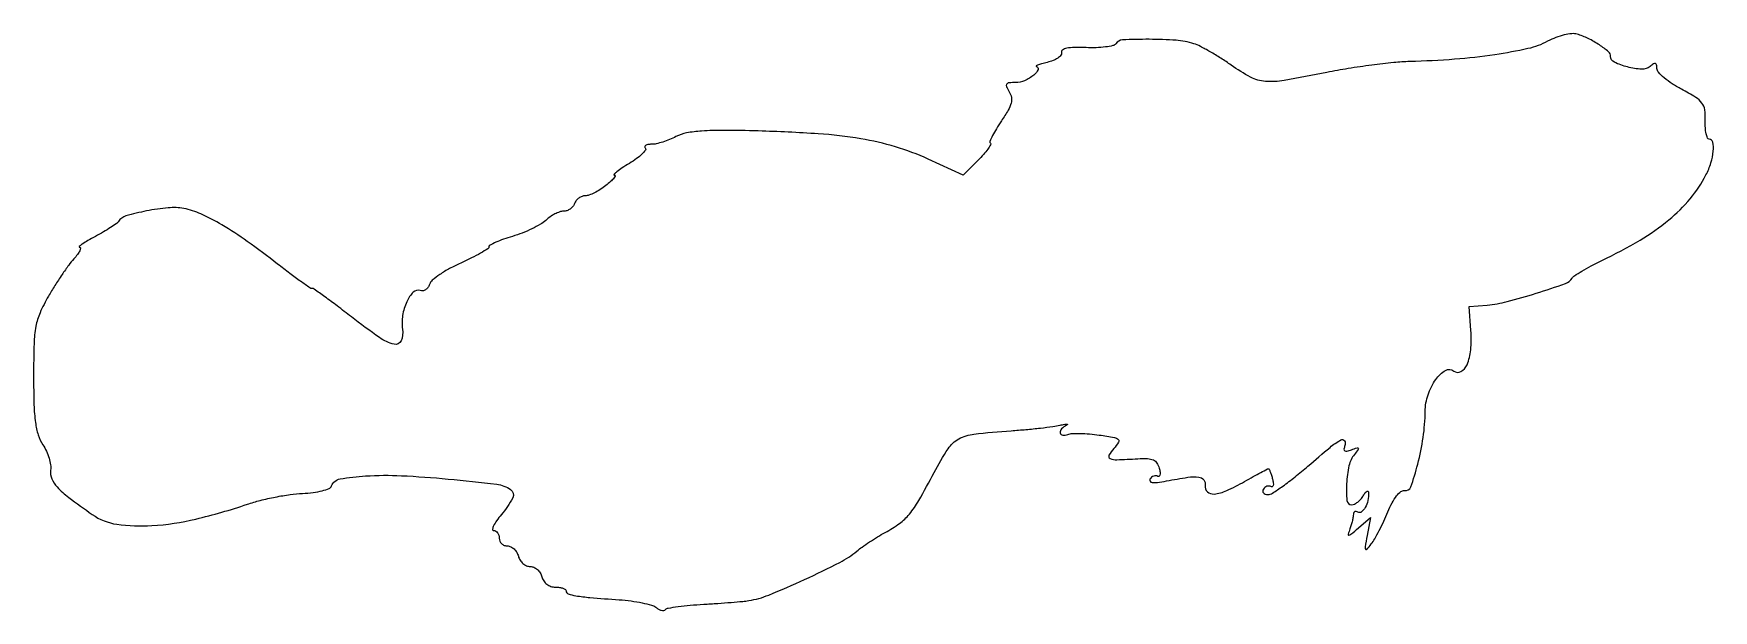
# Model space of a CAD drawing. Extents: x 0 to 327, y 0 to 113.
import ezdxf

# ---------------------------------------------------------------- set-up
doc = ezdxf.new("R2010")
doc.units = 0

msp = doc.modelspace()

# ---------------------------------------------------------------- linework, layer by layer
msp.add_lwpolyline([(294.756758, 111.009617, -0.068436), (290.929552, 109.589339, -0.018187), (284.511842, 108.406126, -0.017113), (276.674745, 107.52684, -0.01282), (268, 107.076498, 0.018467), (264.834206, 106.876285, 0.007648), (260.572607, 106.382373, 0.007555), (256.016212, 105.713349, 0.009661), (251.842916, 104.952984, -0.006961), (243.577713, 103.400921, -0.062143), (239.892166, 103.225449, -0.10268), (237.031347, 104.051786, -0.033071), (233.252315, 106.378896, 0.012354), (231.249454, 107.729702, 0.011974), (229.161617, 108.994619, 0.011966), (227.273036, 110.018602, 0.042565), (226, 110.538653, 0.056915), (222.529861, 111.202562, 0.01875), (217.330912, 111.399343, 0.011559), (212.152749, 111.281353, 0.231448), (210.805099, 110.543752, -0.184056), (210.252525, 110.172463, -0.0239), (208.829382, 109.913779, -0.025267), (207.041845, 109.767788, -0.018615), (205.05507, 109.780223, 0.013846), (202.764266, 109.816406, 0.047086), (201.281083, 109.6586, 0.095551), (200.463112, 109.321773, 0.308238), (200.249971, 108.805682, -0.225116), (200.12763, 108.298092, -0.072962), (199.545304, 107.760183, -0.05605), (198.630517, 107.274453, -0.037751), (197.5, 106.923909, 0.009332), (196.404183, 106.651245, 0.024863), (195.637531, 106.403763, 0.08417), (195.340254, 106.22962, 0.651227), (195.372445, 106.118315, -0.492363), (195.721026, 105.510869, -0.129458), (194.921423, 104.462433, -0.060809), (193.094744, 103.366749, -0.10509), (191.369081, 103, 0.02189), (190.068565, 102.943037, 0.220471), (189.609908, 102.679487, 0.268484), (189.566171, 102.198368, 0.031087), (190.102351, 101.207718, -0.095007), (190.524339, 100.115857, -0.110197), (190.479698, 99.004677, -0.06734), (189.904658, 97.622038, -0.016906), (188.599861, 95.552015, 0.013), (187.628619, 94.037516, 0.020568), (186.885137, 92.68656, 0.015736), (186.375049, 91.57581, 0.305076), (186.444164, 91.222502, -0.342323), (186.485224, 90.897733, -0.022483), (185.933495, 90.053478, -0.025082), (185.11364, 89.026996, -0.015325), (184.051204, 87.897358), (181.192151, 85.038305), (174.346076, 88.144981, 0.033471), (167.992936, 90.529677, 0.032132), (161.291554, 92.084103, 0.024396), (152.976771, 93.043717, 0.009336), (141.340303, 93.596275, 0.005266), (134.604522, 93.719186, 0.019131), (130.325519, 93.588445, 0.030059), (127.394519, 93.20853, 0.073066), (125.340303, 92.493707, -0.023922), (124.112245, 91.926162, -0.020503), (122.771318, 91.445669, -0.021005), (121.515739, 91.110217, -0.054016), (120.583333, 91.006161, 0.035136), (119.894327, 90.955457, 0.096535), (119.436146, 90.795351, 0.23083), (119.280257, 90.561737, 0.234175), (119.369505, 90.297162, -0.367464), (119.403338, 89.880912, -0.044219), (118.753696, 89.127496, -0.036026), (117.687615, 88.231688, -0.020614), (116.286171, 87.302285, 0.009802), (114.893079, 86.421177, 0.021537), (113.872115, 85.682028, 0.036491), (113.314232, 85.169914, 0.655241), (113.384859, 85.005123, -0.519623), (113.503888, 84.833565, -0.084942), (113.262905, 84.414005, -0.037389), (112.643206, 83.769245, -0.01599), (111.727129, 83, -0.025516), (110.644631, 82.234531, -0.025906), (109.495125, 81.5875, -0.026779), (108.440634, 81.132528, -0.088677), (107.69926, 81, 0.090954), (107.088435, 80.887959, 0.066686), (106.481195, 80.559375, 0.065289), (105.969455, 80.073416, 0.07877), (105.638374, 79.5, -0.083074), (105.300722, 78.926583, -0.065953), (104.769726, 78.440625, -0.066329), (104.134003, 78.112113, -0.086338), (103.489571, 78, 0.083091), (102.752794, 77.87671, 0.034735), (101.822967, 77.482442, 0.033154), (100.864932, 76.912368, 0.03676), (100.025196, 76.238101, -0.055773), (98.988304, 75.468354, -0.019585), (97.347994, 74.597644, -0.019164), (95.454204, 73.773393, -0.021274), (93.56701, 73.127724, 0.013177), (91.816721, 72.560375, 0.020393), (90.341559, 71.970161, 0.015681), (89.20261, 71.41614, 0.278563), (89, 71.08069, -0.258928), (88.795493, 70.712256, -0.009642), (87.384642, 69.870271, -0.015326), (85.608466, 68.927154, -0.009926), (83.500908, 67.941067, 0.020364), (81.355033, 66.881917, 0.025207), (79.454996, 65.717991, 0.02488), (77.992233, 64.606518, 0.140177), (77.449717, 63.801029, -0.074499), (77.143896, 63.188274, -0.092457), (76.689343, 62.743287, -0.106669), (76.159988, 62.533179, -0.133717), (75.6365, 62.585993, 0.300451), (74.296867, 62.290175, 0.08532), (73.032312, 60.439777, 0.067481), (72.220166, 57.762348, 0.076519), (72.201367, 55.081355, -0.137243), (71.914938, 52.839104, -0.36778), (70.582526, 52.168795, -0.093742), (67.719482, 53.466914, -0.011986), (62.263884, 57.5, 0.003718), (59.508849, 59.608, 0.005743), (57.093878, 61.384375, 0.002118), (55.000118, 62.874326, 0.154779), (54.603866, 63, -0.153005), (54.212808, 63.122536, -0.002759), (52.402667, 64.395312, -0.006591), (50.305125, 65.929578, -0.004319), (47.927041, 67.75, 0.010773), (42.01904, 72.152808, 0.021222), (37.110337, 75.34405, 0.026638), (33.018317, 77.478344, 0.060586), (29.699479, 78.528555, 0.069144), (26.666755, 78.672343, 0.026054), (22.452032, 78.06641, 0.021186), (18.455402, 77.100016, 0.180928), (17, 76.021831, -0.09626), (16.606957, 75.614169, -0.009579), (15.476225, 74.852866, -0.011777), (14.077527, 73.995588, -0.009093), (12.514809, 73.125321, 0.008877), (11.04658, 72.308504, 0.019808), (9.967435, 71.624313, 0.034928), (9.379065, 71.153856, 0.683136), (9.439123, 71, -0.436241), (9.613412, 70.812196, -0.097969), (9.482504, 70.339063, -0.046822), (9.029425, 69.614495, -0.020964), (8.309625, 68.75, 0.026221), (7.3314, 67.549707, 0.008686), (6.02202, 65.692188, 0.008622), (4.639532, 63.579283, 0.009693), (3.385311, 61.5, 0.026471), (1.750358, 58.284977, 0.058564), (0.936962, 55.660399, 0.039204), (0.585405, 52.329827, 0.006699), (0.5, 45.956021, 0.00695), (0.577358, 40.391371, 0.026881), (0.858521, 36.951321, 0.043709), (1.400496, 34.557609, 0.067607), (2.311801, 32.646883, -0.038727), (2.982264, 31.427229, -0.03284), (3.499794, 30.050424, -0.034141), (3.803499, 28.72739, -0.074829), (3.811801, 27.690863, 0.136188), (4.025041, 26.051412, 0.089186), (5.072411, 24.445625, 0.042879), (7.328284, 22.429898, 0.007663), (11.902732, 19.107143, 0.117811), (16.688781, 17.204733, 0.05251), (23.510044, 16.939409, 0.041671), (32.022436, 18.2202, 0.023667), (42.040686, 21.100573, -0.020202), (44.539468, 21.837784, -0.013139), (47.476999, 22.495333, -0.013218), (50.382232, 22.986572, -0.024401), (52.766747, 23.207232, 0.020329), (54.834197, 23.381588, 0.031157), (56.600102, 23.715863, 0.033153), (57.928841, 24.149794, 0.208561), (58.417812, 24.646418, -0.262327), (60.059625, 26.005046, -0.02967), (65.034572, 26.59927, -0.026637), (71.992128, 26.643065, -0.012213), (81.045397, 25.995637, -0.005895), (90.499822, 24.974346, -0.117834), (93.203989, 23.975032, -0.386731), (93.615773, 22.322423, -0.051464), (91.411106, 19.076725, 0.019572), (90.493249, 17.894978, 0.041926), (89.902563, 16.903788, 0.078717), (89.700456, 16.24227, 0.455658), (89.911106, 16, -0.136626), (90.326344, 15.884378, -0.100269), (90.680137, 15.559375, -0.086403), (90.918293, 15.073249, -0.070908), (91, 14.5, 0.105398), (91.122, 13.927672, 0.099226), (91.468126, 13.440625, 0.096327), (91.985284, 13.114166, 0.093023), (92.59362, 13, -0.114309), (93.241886, 12.849832, -0.075597), (93.872748, 12.4125, -0.069688), (94.391003, 11.764455, -0.070024), (94.710251, 11, 0.077432), (95.042746, 10.235693, 0.072113), (95.598607, 9.5875, 0.075837), (96.285606, 9.150471, 0.104171), (97, 9, -0.104171), (97.714394, 8.849529, -0.075837), (98.401393, 8.4125, -0.072113), (98.957254, 7.764307, -0.077432), (99.289749, 7, 0.0816), (99.649462, 6.191502, 0.08438), (100.245678, 5.551274, 0.083929), (101.022939, 5.141521, 0.079589), (101.90638, 5, -0.034047), (102.708305, 4.94533, -0.05201), (103.384999, 4.779688, -0.067625), (103.850785, 4.537766, -0.243847), (104, 4.25, 0.320656), (104.394898, 3.697546, 0.041475), (105.885807, 3.322086, 0.020319), (108.634153, 2.981858, 0.002873), (114.318996, 2.544465, -0.01514), (116.640205, 2.308469, -0.018218), (118.80261, 1.941659, -0.017113), (120.581045, 1.508921, -0.105341), (121.411005, 1.073859, 0.051762), (121.945117, 0.716789, 0.067372), (122.496912, 0.514542, 0.08304), (122.98134, 0.489776, 0.169285), (123.320073, 0.653406, -0.155577), (123.83798, 0.920879, -0.007697), (125.758543, 1.216345, -0.011822), (128.087342, 1.482065, -0.008215), (130.728064, 1.676609, 0.002675), (133.467382, 1.84792, 0.003012), (136.098244, 2.04251, 0.002758), (138.334278, 2.233864, 0.016312), (139.5, 2.378574, 0.058296), (143.373452, 3.461382, 0.010158), (150.346471, 6.486802, 0.010093), (157.190482, 9.791697, 0.059406), (160.5, 12.001489, -0.022437), (161.510538, 12.789879, -0.009336), (162.939874, 13.765627, -0.009215), (164.511898, 14.755351, -0.011771), (165.997443, 15.605756, 0.031948), (168.811114, 17.370769, 0.065338), (170.705811, 19.152262, 0.042195), (172.537236, 21.821492, 0.007137), (175.518778, 27.243818, -0.021497), (178.24634, 31.883568, -0.125364), (180.308923, 33.793272, -0.096891), (183.266376, 34.722154, -0.010254), (190.5, 35.379612, 0.005098), (193.363283, 35.610112, 0.005335), (196.178125, 35.895932, 0.005134), (198.603259, 36.193595, 0.023461), (200, 36.446765, -0.009632), (200.897629, 36.635238, -0.05077), (201.398438, 36.678538, -0.614208), (201.443789, 36.585601, -0.1204), (201.25, 36.427755, 0.088264), (200.28525, 35.73907, 0.234324), (200.030423, 34.955496, 0.345113), (200.503476, 34.505659, 0.116023), (201.512282, 34.643087, -0.079255), (202.378624, 34.826137, -0.016858), (203.924344, 34.851389, -0.017236), (205.737368, 34.757305, -0.015635), (207.599925, 34.537286, -0.006159), (210.560623, 34.055942, -0.143814), (211.315844, 33.682563, -0.372866), (211.37884, 33.123339, -0.033498), (210.432655, 31.925584, 0.058004), (209.49756, 30.614892, 0.444237), (209.716429, 29.980654, 0.109652), (211.003077, 29.741245, 0.006066), (215.114353, 29.93294, -0.023857), (217.004071, 29.953764, -0.096392), (218.121484, 29.693454, -0.144217), (218.81683, 29.09877, -0.080431), (219.271094, 28.071338, -0.030006), (219.422321, 27.30881, -0.080992), (219.408098, 26.758578, -0.211761), (219.239225, 26.514278, -0.282738), (218.97584, 26.514932, 0.128083), (218.604977, 26.629164, 0.100738), (218.188166, 26.563275, 0.089297), (217.788782, 26.326199, 0.075995), (217.470663, 25.952532, 0.301579), (217.483744, 25.546868, 0.214923), (217.888244, 25.310219, 0.060902), (218.910114, 25.326275, 0.013267), (220.651565, 25.614273, -0.010131), (224.829223, 26.332104, -0.066049), (226.955207, 26.37037, -0.201273), (227.93498, 25.820848, -0.210208), (228.206163, 24.75, 0.251475), (228.621111, 23.524092, 0.216026), (229.924909, 23.083075, 0.081282), (232.374393, 23.73875, 0.023898), (235.852074, 25.512045, -0.002602), (237.540479, 26.465636, -0.004035), (239.008356, 27.269163, -0.001301), (240.284087, 27.949916, -0.122502), (240.485442, 28, -0.290794), (240.618821, 27.915263, -0.014141), (240.837848, 27.412095, -0.019303), (241.069179, 26.7657, -0.012325), (241.29011, 25.99862, -0.031131), (241.43409, 25.263984, -0.085212), (241.413684, 24.737217, -0.220586), (241.241202, 24.506976, -0.267951), (240.97584, 24.514932, 0.120571), (240.608043, 24.634205, 0.100715), (240.199745, 24.58201, 0.091768), (239.813289, 24.365374, 0.080996), (239.510081, 24.016312, 0.128469), (239.391434, 23.630072, 0.189434), (239.505708, 23.298542, 0.146275), (239.851421, 23.075023, 0.070982), (240.377228, 23, 0.14284), (241.261317, 23.257828, 0.011635), (243.28576, 24.615625, 0.014892), (245.654334, 26.393317, 0.010895), (248.178885, 28.5, -0.005775), (252.457792, 32.145614, -0.046767), (254.582046, 33.600876, -0.40249), (255.272918, 33.418469, -0.232501), (255.357275, 32.488659, 0.048976), (255.163389, 31.784083, 0.30283), (255.308101, 31.457794, 0.207354), (255.734805, 31.390535, 0.026622), (256.638659, 31.67589, -0.009904), (257.707516, 32.053059, -0.346219), (257.9415, 31.968395, -0.310413), (257.929686, 31.70578, -0.008854), (257.200013, 30.774537, 0.117209), (256.145245, 28.585309, 0.040433), (255.670029, 25.081489, 0.038652), (255.74557, 21.837526, 0.385061), (256.671844, 21, 0.113917), (257.216236, 21.125661, 0.051985), (257.839081, 21.514062, 0.047713), (258.438919, 22.080555, 0.04784), (258.919901, 22.75, -0.027538), (259.315749, 23.350942, -0.107198), (259.648701, 23.642775, -0.353155), (259.862676, 23.605413, -0.174989), (259.969591, 23.331787, -0.062818), (259.818396, 21.816435, -0.069722), (259.29484, 20.44275, -0.099396), (258.587496, 19.605508, -0.316124), (257.895215, 19.564761, 0.085897), (257.553298, 19.7022, 0.164745), (257.262969, 19.668449, 0.179826), (257.069645, 19.470135, 0.104581), (257, 19.140804, -0.044402), (256.955668, 18.642571, -0.014128), (256.803315, 17.912549, -0.013978), (256.586746, 17.104789, -0.015135), (256.330435, 16.331787, 0.016409), (255.982531, 15.273535, 0.532437), (256.12813, 15.09845, 0.149413), (256.526362, 15.265912, 0.004071), (257.983106, 16.5), (260.305343, 18.5), (259.670332, 15, 0.003881), (259.292498, 12.821355, 0.156979), (259.36256, 12.349681, 0.53822), (259.614003, 12.318237, 0.013709), (260.471608, 13.37815, 0.033163), (261.144329, 14.390383, 0.010486), (262.013577, 15.984217, 0.01042), (262.910929, 17.806946, 0.011394), (263.703948, 19.612466, -0.024538), (264.531738, 21.370197, -0.044042), (265.401433, 22.705698, -0.057059), (266.234045, 23.548613, -0.212908), (266.937783, 23.734316, 0.362753), (268.150219, 24.451939, 0.021209), (269.505944, 28.866328, 0.027909), (270.563575, 34.090322, 0.032983), (270.956365, 39.115141, -0.077557), (271.504296, 42.368107, -0.074002), (273.020534, 45.35737, -0.103546), (274.898416, 47.097323, -0.318581), (276.532447, 46.973071, 0.312585), (277.904062, 46.853715, 0.165078), (279.089606, 48.193306, 0.07777), (279.803321, 51.084288, 0.039529), (279.832575, 54.838552), (279.5, 59.5), (283, 59.793831, 0.042388), (286.876048, 60.453119, 0.013257), (292.545941, 62.081794, 0.007471), (298.200493, 63.963012, 0.171942), (299.508258, 65.013363, -0.1128), (299.95552, 65.467088, -0.008747), (301.41913, 66.365298, -0.011604), (303.226933, 67.375863, -0.008596), (305.269121, 68.411503, 0.020369), (312.722213, 72.414407, 0.03852), (318.306621, 76.322463, 0.046698), (322.458582, 80.437498, 0.054877), (325.524663, 85.047692, 0.043516), (326.488719, 87.391195, 0.053952), (326.946615, 89.703489, 0.073679), (326.844269, 91.424669, 0.35495), (326.135937, 92, -0.308086), (325.808261, 92.223079, -0.042454), (325.559199, 93.056166, -0.036699), (325.404684, 94.217406, -0.022662), (325.385937, 95.595458, 0.040444), (325.281276, 97.724027, 0.130585), (324.747755, 99.023159, 0.093836), (323.531066, 100.121444, 0.015233), (320.75, 101.701642, -0.023231), (318.931076, 102.773982, -0.031024), (317.395312, 103.920243, -0.031915), (316.287064, 104.98848, -0.187132), (316, 105.728628, 0.043803), (315.938373, 106.43074, 0.285381), (315.712089, 106.683045, 0.219144), (315.329724, 106.626141, 0.028388), (314.648036, 106.122859, -0.190048), (313.039444, 105.594946, -0.047881), (310.263995, 106.026331, -0.047882), (307.716882, 106.943344, -0.290136), (307, 108.074772, 0.221415), (306.575524, 108.986333, 0.028667), (304.808736, 110.306958, 0.032539), (302.630097, 111.552941, 0.041616), (300.476684, 112.391316, 0.095059), (299.427533, 112.495031, 0.036518), (297.976142, 112.254824, 0.033589), (296.355663, 111.746134, 0.030179)], format="xyb", close=True)

doc.saveas('drawing.dxf')
